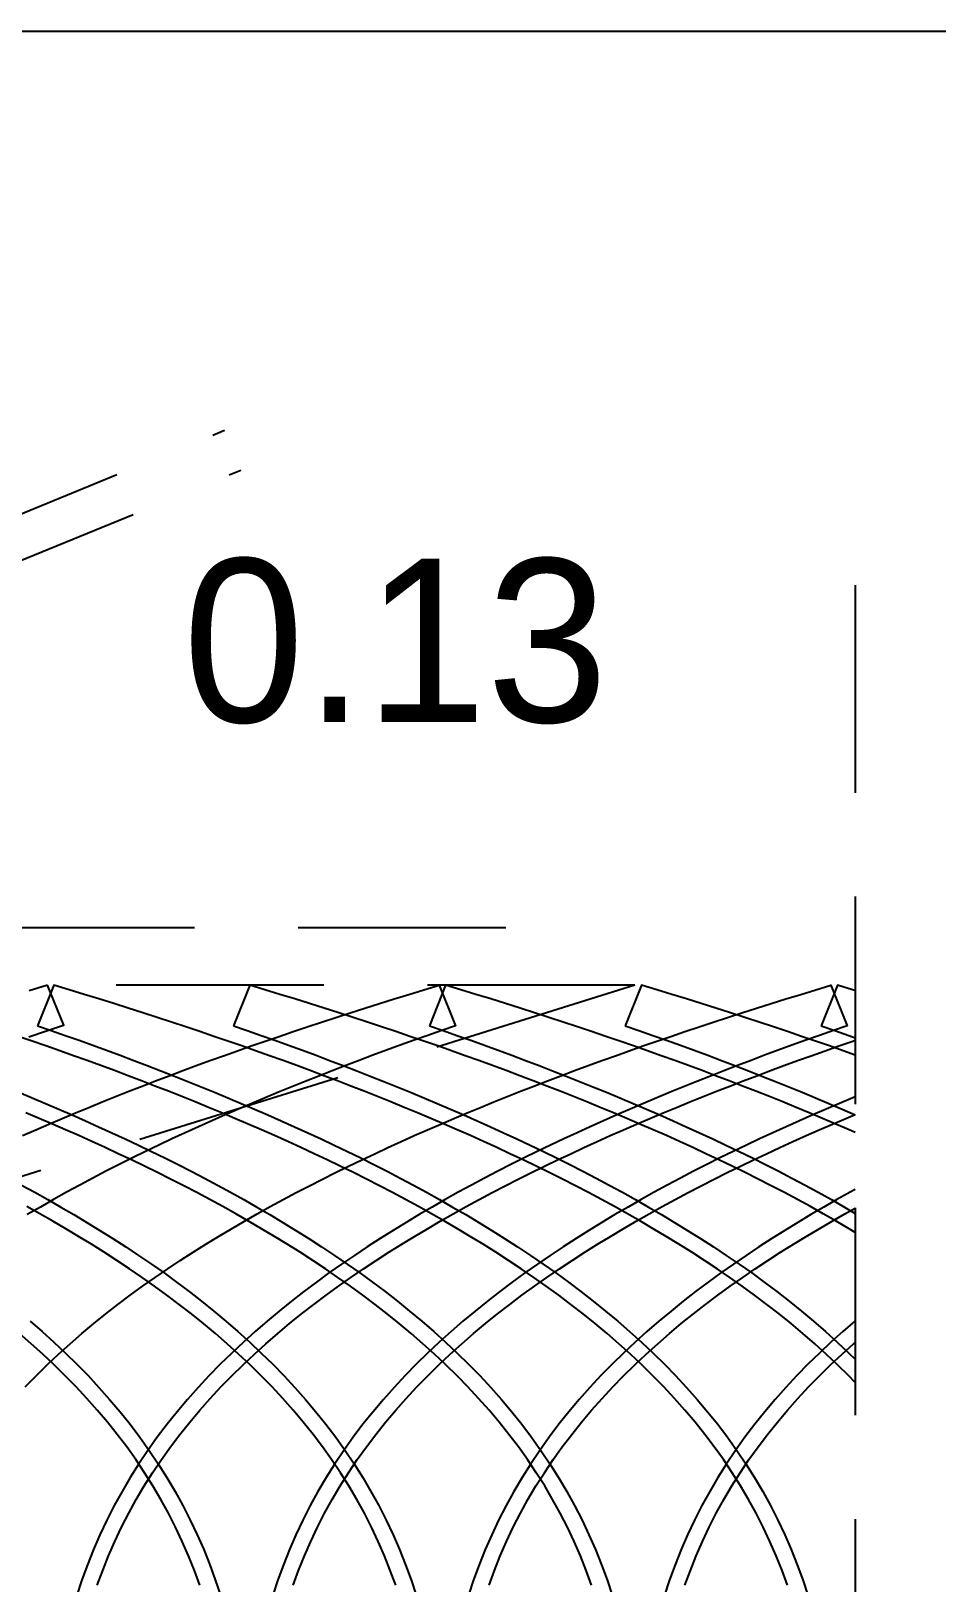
# Model space of a CAD drawing. Header units: metres. Extents: x -2 to 44.3, y -14 to 11.
# Drawn here: x 7.109 to 9.882, y 6.242 to 10.991 of the extents above; entities that cross this region are included whole.
import ezdxf

# ---------------------------------------------------------------- set-up
doc = ezdxf.new("R2010")
doc.units = ezdxf.units.M
doc.header["$LTSCALE"] = 0.05
doc.linetypes.add('DASHED', pattern=[19.05, 12.7, -6.35])
doc.layers.get('0').update_dxf_attribs({"linetype": 'DASHED'})
doc.layers.add('back-layer0', color=7, linetype='Continuous')
doc.layers.add('front-layer0', color=7, linetype='Continuous')
doc.dimstyles.get("Standard").update_dxf_attribs({"dimtxt": 2.5, "dimasz": 2.5, "dimexe": 1.25, "dimexo": 0.625, "dimtad": 1, "dimtxsty": 'Standard', "dimcen": 2.5, "dimazin": 3, "dimtfac": 1, "dimtmove": 0, "dimatfit": 3, "dimarcsym": 0})

# ---------------------------------------------------------------- blocks, each defined once
blk = doc.blocks.new('*D6')
at = {"color": 0, "lineweight": -2, "transparency": 16777216}
blk.add_line((6.2589, 9.0557), (3.5089, 9.0557), dxfattribs=at)
for start, end in [(159.9526, 180), (160.0294, 170.0147), (180, 197.312), (207.2973, 217.2826)]:
    blk.add_arc((8.9574, 8.071), 2.8726, start, end, dxfattribs=at)
at = {"color": 0, "transparency": 16777216}
for points in [[(6.2113, 8.5619), (6.0453, 8.5764), (6.0848, 8.071)], [(6.3276, 6.722), (6.4818, 6.7852), (6.2149, 7.2162)]]:
    blk.add_solid(points, dxfattribs=at)
at = {"layer": 'Defpoints', "color": 0, "transparency": 16777216}
for p in [(5.6988, 8.071), (8.9574, 8.071), (8.9574, 8.071), (6.1429, 7.4963), (4.6604, 6.7316)]:
    blk.add_point(p, dxfattribs=at)
at = {"color": 0, "transparency": 16777216, "insert": (4.6339, 9.9307), "char_height": 0.5, "attachment_point": 5}
blk.add_mtext('17°', dxfattribs=at)
blk = doc.blocks.new('*D9')
at = {"color": 0, "lineweight": -2, "transparency": 16777216}
for p, q in [((6.355, 9.7574), (6.1652, 10.2199)), ((4.1402, 8.3082), (7.7012, 9.7693)), ((4.1902, 8.1864), (7.7512, 9.6474)), ((6.5448, 9.2948), (6.5948, 9.1729)), ((6.7846, 8.7103), (6.9744, 8.2478)), ((6.9744, 8.2478), (8.8494, 8.2478))]:
    blk.add_line(p, q, dxfattribs=at)
at = {"color": 0, "transparency": 16777216}
for points in [[(6.4321, 9.789), (6.2779, 9.7257), (6.5448, 9.2948)], [(6.8617, 8.742), (6.7075, 8.6787), (6.5948, 9.1729)]]:
    blk.add_solid(points, dxfattribs=at)
at = {"layer": 'Defpoints', "color": 0, "transparency": 16777216}
for p in [(6.5948, 9.1729), (3.562, 8.071), (3.612, 7.9491)]:
    blk.add_point(p, dxfattribs=at)
at = {"color": 0, "transparency": 16777216, "insert": (8.2244, 9.1228), "char_height": 0.5, "attachment_point": 5}
blk.add_mtext('0.13', dxfattribs=at)

msp = doc.modelspace()

# ---------------------------------------------------------------- linework, layer by layer
for p, q in [((9.6317, 9.2951), (9.6317, -1.58)), ((8.9574, 8.071), (4.6604, 6.7316)), ((8.9574, 8.071), (5.6988, 8.071))]:
    msp.add_line(p, q)
at = {"layer": 'back-layer0', "color": 1}
for points in [[(7.083, 7.6108), (7.1234, 7.6286), (7.1638, 7.6462), (7.2044, 7.6635), (7.245, 7.6805), (7.2856, 7.6974), (7.3264, 7.714), (7.3672, 7.7304), (7.4082, 7.7466), (7.4492, 7.7627), (7.4904, 7.7785), (7.5317, 7.7942), (7.5732, 7.8097), (7.6148, 7.8251), (7.6565, 7.8403), (7.6985, 7.8554), (7.7406, 7.8704), (7.7829, 7.8853), (7.8254, 7.9), (7.8682, 7.9147), (7.9112, 7.9292), (7.9545, 7.9437), (7.998, 7.9581), (8.0418, 7.9724), (8.0859, 7.9866), (8.1303, 8.0008), (8.1751, 8.0149), (8.2202, 8.029), (8.2657, 8.043), (8.3116, 8.057), (8.358, 8.071), (8.4079, 7.9471), (8.3659, 7.9325), (8.3234, 7.9176), (8.2811, 7.9025), (8.239, 7.8874), (8.197, 7.872), (8.1552, 7.8566), (8.1136, 7.841), (8.0721, 7.8252), (8.0307, 7.8093), (7.9894, 7.7932), (7.9482, 7.7769), (7.9071, 7.7603), (7.8661, 7.7436), (7.8252, 7.7267), (7.7844, 7.7095), (7.7436, 7.6921), (7.7028, 7.6744), (7.6622, 7.6565), (7.6216, 7.6382), (7.581, 7.6197), (7.5404, 7.6009), (7.5, 7.5818), (7.4595, 7.5623), (7.4191, 7.5424), (7.3787, 7.5222), (7.3384, 7.5016), (7.2981, 7.4807), (7.2579, 7.4592), (7.2177, 7.4374), (7.1776, 7.4151), (7.1376, 7.3923), (7.0976, 7.3691)], [(7.0908, 6.8418), (7.1242, 6.8761), (7.1583, 6.9095), (7.1931, 6.9421), (7.2285, 6.974), (7.2644, 7.0051), (7.3008, 7.0355), (7.3377, 7.0651), (7.375, 7.094), (7.4126, 7.1222), (7.4505, 7.1498), (7.4887, 7.1768), (7.5272, 7.2031), (7.5659, 7.2288), (7.6048, 7.2539), (7.6439, 7.2785), (7.6832, 7.3025), (7.7225, 7.326), (7.762, 7.349), (7.8016, 7.3715), (7.8413, 7.3936), (7.8811, 7.4152), (7.9209, 7.4364), (7.9608, 7.4572), (8.0008, 7.4776), (8.0408, 7.4976), (8.0809, 7.5173), (8.121, 7.5366), (8.1612, 7.5556), (8.2014, 7.5743), (8.2417, 7.5927), (8.282, 7.6108), (8.3224, 7.6286), (8.3628, 7.6462), (8.4034, 7.6635), (8.444, 7.6805), (8.4846, 7.6974), (8.5254, 7.714), (8.5662, 7.7304), (8.6072, 7.7466), (8.6482, 7.7627), (8.6894, 7.7785), (8.7307, 7.7942), (8.7722, 7.8097), (8.8138, 7.8251), (8.8555, 7.8403), (8.8975, 7.8554), (8.9396, 7.8704), (8.9819, 7.8853), (9.0244, 7.9), (9.0672, 7.9147), (9.1102, 7.9292), (9.1535, 7.9437), (9.197, 7.9581), (9.2408, 7.9724), (9.2849, 7.9866), (9.3293, 8.0008), (9.3741, 8.0149), (9.4192, 8.029), (9.4647, 8.043), (9.5106, 8.057), (9.557, 8.071), (9.6069, 7.9471), (9.5649, 7.9325), (9.5224, 7.9176), (9.4801, 7.9025), (9.438, 7.8874), (9.396, 7.872), (9.3542, 7.8566), (9.3126, 7.841), (9.2711, 7.8252), (9.2297, 7.8093), (9.1884, 7.7932), (9.1472, 7.7769), (9.1061, 7.7603), (9.0651, 7.7436), (9.0242, 7.7267), (8.9834, 7.7095), (8.9426, 7.6921), (8.9018, 7.6744), (8.8612, 7.6565), (8.8206, 7.6382), (8.78, 7.6197), (8.7394, 7.6009), (8.699, 7.5818), (8.6585, 7.5623), (8.6181, 7.5424), (8.5777, 7.5222), (8.5374, 7.5016), (8.4971, 7.4807), (8.4569, 7.4592), (8.4167, 7.4374), (8.3766, 7.4151), (8.3366, 7.3923), (8.2966, 7.3691), (8.2568, 7.3453), (8.2171, 7.3209), (8.1775, 7.2961), (8.138, 7.2706), (8.0988, 7.2445), (8.0597, 7.2178), (8.0209, 7.1905), (7.9824, 7.1625), (7.9441, 7.1338), (7.9062, 7.1043), (7.8687, 7.0741), (7.8315, 7.0432), (7.7949, 7.0115), (7.7588, 6.9789), (7.7232, 6.9456), (7.6883, 6.9114), (7.6541, 6.8763), (7.6206, 6.8404), (7.5879, 6.8036), (7.5562, 6.766), (7.5253, 6.7274), (7.4955, 6.688), (7.4668, 6.6477), (7.4392, 6.6066), (7.4127, 6.5647), (7.3876, 6.5219), (7.3637, 6.4785), (7.3411, 6.4343), (7.32, 6.3894), (7.3001, 6.3439), (7.2817, 6.2978), (7.2647, 6.2513), (7.2491, 6.2043)], [(7.3119, 6.2348), (7.3284, 6.28), (7.3463, 6.3246), (7.3655, 6.3687), (7.386, 6.4122), (7.4079, 6.4551), (7.431, 6.4972), (7.4554, 6.5387), (7.4811, 6.5794), (7.5079, 6.6193), (7.5358, 6.6584), (7.5648, 6.6967), (7.5948, 6.7342), (7.6257, 6.7709), (7.6576, 6.8068), (7.6903, 6.8418), (7.7237, 6.8761), (7.7578, 6.9095), (7.7926, 6.9421), (7.828, 6.974), (7.8639, 7.0051), (7.9003, 7.0355), (7.9372, 7.0651), (7.9745, 7.094), (8.0121, 7.1222), (8.05, 7.1498), (8.0882, 7.1768), (8.1267, 7.2031), (8.1654, 7.2288), (8.2043, 7.2539), (8.2434, 7.2785), (8.2827, 7.3025), (8.322, 7.326), (8.3615, 7.349), (8.4011, 7.3715), (8.4408, 7.3936), (8.4806, 7.4152), (8.5204, 7.4364), (8.5603, 7.4572), (8.6003, 7.4776), (8.6403, 7.4976), (8.6804, 7.5173), (8.7205, 7.5366), (8.7607, 7.5556), (8.8009, 7.5743), (8.8412, 7.5927), (8.8815, 7.6108), (8.9219, 7.6286), (8.9623, 7.6462), (9.0029, 7.6635), (9.0435, 7.6805), (9.0841, 7.6974), (9.1249, 7.714), (9.1657, 7.7304), (9.2067, 7.7466), (9.2477, 7.7627), (9.2889, 7.7785), (9.3302, 7.7942), (9.3717, 7.8097), (9.4133, 7.8251), (9.455, 7.8403), (9.497, 7.8554), (9.5391, 7.8704), (9.5814, 7.8853), (9.6239, 7.9), (9.6317, 7.9027)], [(9.6317, 7.73), (9.6237, 7.7267), (9.5829, 7.7095), (9.5421, 7.6921), (9.5013, 7.6744), (9.4607, 7.6565), (9.4201, 7.6382), (9.3795, 7.6197), (9.3389, 7.6009), (9.2985, 7.5818), (9.258, 7.5623), (9.2176, 7.5424), (9.1772, 7.5222), (9.1369, 7.5016), (9.0966, 7.4807), (9.0564, 7.4592), (9.0162, 7.4374), (8.9761, 7.4151), (8.9361, 7.3923), (8.8961, 7.3691), (8.8563, 7.3453), (8.8166, 7.3209), (8.777, 7.2961), (8.7375, 7.2706), (8.6983, 7.2445), (8.6592, 7.2178), (8.6204, 7.1905), (8.5819, 7.1625), (8.5436, 7.1338), (8.5057, 7.1043), (8.4682, 7.0741), (8.431, 7.0432), (8.3944, 7.0115), (8.3583, 6.9789), (8.3227, 6.9456), (8.2878, 6.9114), (8.2536, 6.8763), (8.2201, 6.8404), (8.1874, 6.8036), (8.1557, 6.766), (8.1248, 6.7274), (8.095, 6.688), (8.0663, 6.6477), (8.0387, 6.6066), (8.0122, 6.5647), (7.9871, 6.5219), (7.9632, 6.4785), (7.9406, 6.4343), (7.9195, 6.3894), (7.8996, 6.3439), (7.8812, 6.2978), (7.8642, 6.2513), (7.8486, 6.2043)], [(7.9114, 6.2348), (7.9279, 6.28), (7.9458, 6.3246), (7.965, 6.3687), (7.9855, 6.4122), (8.0074, 6.4551), (8.0305, 6.4972), (8.0549, 6.5387), (8.0806, 6.5794), (8.1074, 6.6193), (8.1353, 6.6584), (8.1643, 6.6967), (8.1943, 6.7342), (8.2252, 6.7709), (8.2571, 6.8068), (8.2898, 6.8418), (8.3232, 6.8761), (8.3573, 6.9095), (8.3921, 6.9421), (8.4275, 6.974), (8.4634, 7.0051), (8.4998, 7.0355), (8.5367, 7.0651), (8.574, 7.094), (8.6116, 7.1222), (8.6495, 7.1498), (8.6877, 7.1768), (8.7262, 7.2031), (8.7649, 7.2288), (8.8038, 7.2539), (8.8429, 7.2785), (8.8822, 7.3025), (8.9215, 7.326), (8.961, 7.349), (9.0006, 7.3715), (9.0403, 7.3936), (9.0801, 7.4152), (9.1199, 7.4364), (9.1598, 7.4572), (9.1998, 7.4776), (9.2398, 7.4976), (9.2799, 7.5173), (9.32, 7.5366), (9.3602, 7.5556), (9.4004, 7.5743), (9.4407, 7.5927), (9.481, 7.6108), (9.5214, 7.6286), (9.5618, 7.6462), (9.6024, 7.6635), (9.6317, 7.6758)], [(9.6317, 7.4461), (9.6157, 7.4374), (9.5756, 7.4151), (9.5356, 7.3923), (9.4956, 7.3691), (9.4558, 7.3453), (9.4161, 7.3209), (9.3765, 7.2961), (9.337, 7.2706), (9.2978, 7.2445), (9.2587, 7.2178), (9.2199, 7.1905), (9.1814, 7.1625), (9.1431, 7.1338), (9.1052, 7.1043), (9.0677, 7.0741), (9.0305, 7.0432), (8.9939, 7.0115), (8.9578, 6.9789), (8.9222, 6.9456), (8.8873, 6.9114), (8.8531, 6.8763), (8.8196, 6.8404), (8.7869, 6.8036), (8.7552, 6.766), (8.7243, 6.7274), (8.6945, 6.688), (8.6658, 6.6477), (8.6382, 6.6066), (8.6117, 6.5647), (8.5866, 6.5219), (8.5627, 6.4785), (8.5401, 6.4343), (8.519, 6.3894), (8.4991, 6.3439), (8.4807, 6.2978), (8.4637, 6.2513), (8.4481, 6.2043)], [(8.5109, 6.2348), (8.5274, 6.28), (8.5453, 6.3246), (8.5645, 6.3687), (8.585, 6.4122), (8.6069, 6.4551), (8.63, 6.4972), (8.6544, 6.5387), (8.6801, 6.5794), (8.7069, 6.6193), (8.7348, 6.6584), (8.7638, 6.6967), (8.7938, 6.7342), (8.8247, 6.7709), (8.8566, 6.8068), (8.8893, 6.8418), (8.9227, 6.8761), (8.9568, 6.9095), (8.9916, 6.9421), (9.027, 6.974), (9.0629, 7.0051), (9.0993, 7.0355), (9.1362, 7.0651), (9.1735, 7.094), (9.2111, 7.1222), (9.249, 7.1498), (9.2872, 7.1768), (9.3257, 7.2031), (9.3644, 7.2288), (9.4033, 7.2539), (9.4424, 7.2785), (9.4817, 7.3025), (9.521, 7.326), (9.5605, 7.349), (9.6001, 7.3715), (9.6317, 7.3891)], [(9.6317, 7.0446), (9.63, 7.0432), (9.5934, 7.0115), (9.5573, 6.9789), (9.5217, 6.9456), (9.4868, 6.9114), (9.4526, 6.8763), (9.4191, 6.8404), (9.3864, 6.8036), (9.3547, 6.766), (9.3238, 6.7274), (9.294, 6.688), (9.2653, 6.6477), (9.2377, 6.6066), (9.2112, 6.5647), (9.1861, 6.5219), (9.1622, 6.4785), (9.1396, 6.4343), (9.1185, 6.3894), (9.0986, 6.3439), (9.0802, 6.2978), (9.0632, 6.2513), (9.0476, 6.2043)], [(9.1104, 6.2348), (9.1269, 6.28), (9.1448, 6.3246), (9.164, 6.3687), (9.1845, 6.4122), (9.2064, 6.4551), (9.2295, 6.4972), (9.2539, 6.5387), (9.2796, 6.5794), (9.3064, 6.6193), (9.3343, 6.6584), (9.3633, 6.6967), (9.3933, 6.7342), (9.4242, 6.7709), (9.4561, 6.8068), (9.4888, 6.8418), (9.5222, 6.8761), (9.5563, 6.9095), (9.5911, 6.9421), (9.6265, 6.974), (9.6317, 6.9785)]]:
    msp.add_lwpolyline(points, dxfattribs=at)
at = {"layer": 'Defpoints'}
msp.add_lwpolyline([(-2.0152, 10.9912), (44.3055, 10.9912), (44.3055, -14.045), (-2.0152, -14.045)], close=True, dxfattribs=at)
at = {"layer": 'front-layer0', "color": 1}
for points in [[(7.1019, 7.9127), (7.1535, 7.9304), (7.2053, 7.9479), (7.2089, 7.9491), (7.159, 8.071)], [(7.159, 8.071), (7.1033, 8.0542)], [(9.6317, 6.8557), (9.6118, 6.8761), (9.5777, 6.9095), (9.5429, 6.9421), (9.5075, 6.974), (9.4716, 7.0051), (9.4352, 7.0355), (9.3983, 7.0651), (9.361, 7.094), (9.3234, 7.1222), (9.2855, 7.1498), (9.2473, 7.1768), (9.2088, 7.2031), (9.1701, 7.2288), (9.1312, 7.2539), (9.0921, 7.2785), (9.0528, 7.3025), (9.0135, 7.326), (8.974, 7.349), (8.9344, 7.3715), (8.8947, 7.3936), (8.8549, 7.4152), (8.8151, 7.4364), (8.7752, 7.4572), (8.7352, 7.4776), (8.6952, 7.4976), (8.6551, 7.5173), (8.615, 7.5366), (8.5748, 7.5556), (8.5346, 7.5743), (8.4943, 7.5927), (8.454, 7.6108), (8.4136, 7.6286), (8.3732, 7.6462), (8.3326, 7.6635), (8.292, 7.6805), (8.2514, 7.6974), (8.2106, 7.714), (8.1698, 7.7304), (8.1288, 7.7466), (8.0878, 7.7627), (8.0466, 7.7785), (8.0053, 7.7942), (7.9638, 7.8097), (7.9222, 7.8251), (7.8805, 7.8403), (7.8385, 7.8554), (7.7964, 7.8704), (7.7541, 7.8853), (7.7116, 7.9), (7.6688, 7.9147), (7.6258, 7.9292), (7.5825, 7.9437), (7.539, 7.9581), (7.4952, 7.9724), (7.4511, 7.9866), (7.4067, 8.0008), (7.3619, 8.0149), (7.3168, 8.029), (7.2713, 8.043), (7.2254, 8.057), (7.1791, 8.071), (7.1291, 7.9471)], [(9.6317, 7.3148), (9.613, 7.326), (9.5735, 7.349), (9.5339, 7.3715), (9.4942, 7.3936), (9.4544, 7.4152), (9.4146, 7.4364), (9.3747, 7.4572), (9.3347, 7.4776), (9.2947, 7.4976), (9.2546, 7.5173), (9.2145, 7.5366), (9.1743, 7.5556), (9.1341, 7.5743), (9.0938, 7.5927), (9.0535, 7.6108), (9.0131, 7.6286), (8.9727, 7.6462), (8.9321, 7.6635), (8.8915, 7.6805), (8.8509, 7.6974), (8.8101, 7.714), (8.7693, 7.7304), (8.7283, 7.7466), (8.6873, 7.7627), (8.6461, 7.7785), (8.6048, 7.7942), (8.5633, 7.8097), (8.5217, 7.8251), (8.48, 7.8403), (8.438, 7.8554), (8.3959, 7.8704), (8.3536, 7.8853), (8.3111, 7.9), (8.2683, 7.9147), (8.2253, 7.9292), (8.182, 7.9437), (8.1385, 7.9581), (8.0947, 7.9724), (8.0506, 7.9866), (8.0062, 8.0008), (7.9614, 8.0149), (7.9163, 8.029), (7.8708, 8.043), (7.8249, 8.057), (7.7786, 8.071), (7.7286, 7.9471)], [(9.6317, 7.6202), (9.6126, 7.6286), (9.5722, 7.6462), (9.5316, 7.6635), (9.491, 7.6805), (9.4504, 7.6974), (9.4096, 7.714), (9.3688, 7.7304), (9.3278, 7.7466), (9.2868, 7.7627), (9.2456, 7.7785), (9.2043, 7.7942), (9.1628, 7.8097), (9.1212, 7.8251), (9.0795, 7.8403), (9.0375, 7.8554), (8.9954, 7.8704), (8.9531, 7.8853), (8.9106, 7.9), (8.8678, 7.9147), (8.8248, 7.9292), (8.7815, 7.9437), (8.738, 7.9581), (8.6942, 7.9724), (8.6501, 7.9866), (8.6057, 8.0008), (8.5609, 8.0149), (8.5158, 8.029), (8.4703, 8.043), (8.4244, 8.057), (8.378, 8.071), (8.3281, 7.9471)], [(9.6317, 7.8573), (9.5949, 7.8704), (9.5526, 7.8853), (9.5101, 7.9), (9.4673, 7.9147), (9.4243, 7.9292), (9.381, 7.9437), (9.3375, 7.9581), (9.2937, 7.9724), (9.2496, 7.9866), (9.2052, 8.0008), (9.1604, 8.0149), (9.1153, 8.029), (9.0698, 8.043), (9.0239, 8.057), (8.9776, 8.071), (8.9276, 7.9471)], [(9.6317, 8.0545), (9.6234, 8.057), (9.577, 8.071), (9.527, 7.9471)], [(7.1291, 7.9471), (7.1711, 7.9325), (7.2136, 7.9176), (7.2559, 7.9025), (7.298, 7.8874), (7.34, 7.872), (7.3818, 7.8566), (7.4234, 7.841), (7.4649, 7.8252), (7.5063, 7.8093), (7.5476, 7.7932), (7.5888, 7.7769), (7.6299, 7.7603), (7.6709, 7.7436), (7.7118, 7.7267), (7.7526, 7.7095), (7.7934, 7.6921), (7.8342, 7.6744), (7.8748, 7.6565), (7.9154, 7.6382), (7.956, 7.6197), (7.9966, 7.6009), (8.037, 7.5818), (8.0775, 7.5623), (8.1179, 7.5424), (8.1583, 7.5222), (8.1986, 7.5016), (8.2389, 7.4807), (8.2791, 7.4592), (8.3193, 7.4374), (8.3594, 7.4151), (8.3994, 7.3923), (8.4394, 7.3691), (8.4792, 7.3453), (8.5189, 7.3209), (8.5585, 7.2961), (8.598, 7.2706), (8.6372, 7.2445), (8.6763, 7.2178), (8.7151, 7.1905), (8.7536, 7.1625), (8.7919, 7.1338), (8.8298, 7.1043), (8.8673, 7.0741), (8.9045, 7.0432), (8.9411, 7.0115), (8.9772, 6.9789), (9.0128, 6.9456), (9.0477, 6.9114), (9.0819, 6.8763), (9.1154, 6.8404), (9.1481, 6.8036), (9.1798, 6.766), (9.2107, 6.7274), (9.2405, 6.688), (9.2692, 6.6477), (9.2968, 6.6066), (9.3233, 6.5647), (9.3484, 6.5219), (9.3723, 6.4785), (9.3949, 6.4343), (9.416, 6.3894), (9.4359, 6.3439), (9.4543, 6.2978), (9.4713, 6.2513), (9.4869, 6.2043)], [(7.7286, 7.9471), (7.7706, 7.9325), (7.8131, 7.9176), (7.8554, 7.9025), (7.8975, 7.8874), (7.9395, 7.872), (7.9813, 7.8566), (8.0229, 7.841), (8.0644, 7.8252), (8.1058, 7.8093), (8.1471, 7.7932), (8.1883, 7.7769), (8.2294, 7.7603), (8.2704, 7.7436), (8.3113, 7.7267), (8.3521, 7.7095), (8.3929, 7.6921), (8.4337, 7.6744), (8.4743, 7.6565), (8.5149, 7.6382), (8.5555, 7.6197), (8.5961, 7.6009), (8.6365, 7.5818), (8.677, 7.5623), (8.7174, 7.5424), (8.7578, 7.5222), (8.7981, 7.5016), (8.8384, 7.4807), (8.8786, 7.4592), (8.9188, 7.4374), (8.9589, 7.4151), (8.9989, 7.3923), (9.0389, 7.3691), (9.0787, 7.3453), (9.1184, 7.3209), (9.158, 7.2961), (9.1975, 7.2706), (9.2367, 7.2445), (9.2758, 7.2178), (9.3146, 7.1905), (9.3531, 7.1625), (9.3914, 7.1338), (9.4293, 7.1043), (9.4668, 7.0741), (9.504, 7.0432), (9.5406, 7.0115), (9.5767, 6.9789), (9.6123, 6.9456), (9.6317, 6.9266)], [(8.3281, 7.9471), (8.3701, 7.9325), (8.4126, 7.9176), (8.4549, 7.9025), (8.497, 7.8874), (8.539, 7.872), (8.5808, 7.8566), (8.6224, 7.841), (8.6639, 7.8252), (8.7053, 7.8093), (8.7466, 7.7932), (8.7878, 7.7769), (8.8289, 7.7603), (8.8699, 7.7436), (8.9108, 7.7267), (8.9516, 7.7095), (8.9924, 7.6921), (9.0332, 7.6744), (9.0738, 7.6565), (9.1144, 7.6382), (9.155, 7.6197), (9.1956, 7.6009), (9.236, 7.5818), (9.2765, 7.5623), (9.3169, 7.5424), (9.3573, 7.5222), (9.3976, 7.5016), (9.4379, 7.4807), (9.4781, 7.4592), (9.5183, 7.4374), (9.5584, 7.4151), (9.5984, 7.3923), (9.6317, 7.373)], [(8.9276, 7.9471), (8.9696, 7.9325), (9.0121, 7.9176), (9.0544, 7.9025), (9.0965, 7.8874), (9.1385, 7.872), (9.1803, 7.8566), (9.2219, 7.841), (9.2634, 7.8252), (9.3048, 7.8093), (9.3461, 7.7932), (9.3873, 7.7769), (9.4284, 7.7603), (9.4694, 7.7436), (9.5103, 7.7267), (9.5511, 7.7095), (9.5919, 7.6921), (9.6317, 7.6748)], [(9.527, 7.9471), (9.5691, 7.9325), (9.6116, 7.9176), (9.6317, 7.9104)], [(9.4241, 6.2348), (9.4076, 6.28), (9.3897, 6.3246), (9.3705, 6.3687), (9.35, 6.4122), (9.3281, 6.4551), (9.305, 6.4972), (9.2806, 6.5387), (9.2549, 6.5794), (9.2281, 6.6193), (9.2002, 6.6584), (9.1712, 6.6967), (9.1412, 6.7342), (9.1103, 6.7709), (9.0784, 6.8068), (9.0457, 6.8418), (9.0123, 6.8761), (8.9782, 6.9095), (8.9434, 6.9421), (8.908, 6.974), (8.8721, 7.0051), (8.8357, 7.0355), (8.7988, 7.0651), (8.7615, 7.094), (8.7239, 7.1222), (8.686, 7.1498), (8.6478, 7.1768), (8.6093, 7.2031), (8.5706, 7.2288), (8.5317, 7.2539), (8.4926, 7.2785), (8.4533, 7.3025), (8.414, 7.326), (8.3745, 7.349), (8.3349, 7.3715), (8.2952, 7.3936), (8.2554, 7.4152), (8.2156, 7.4364), (8.1757, 7.4572), (8.1357, 7.4776), (8.0957, 7.4976), (8.0556, 7.5173), (8.0155, 7.5366), (7.9753, 7.5556), (7.9351, 7.5743), (7.8948, 7.5927), (7.8545, 7.6108), (7.8141, 7.6286), (7.7737, 7.6462), (7.7331, 7.6635), (7.6925, 7.6805), (7.6519, 7.6974), (7.6111, 7.714), (7.5703, 7.7304), (7.5293, 7.7466), (7.4883, 7.7627), (7.4471, 7.7785), (7.4058, 7.7942), (7.3643, 7.8097), (7.3227, 7.8251), (7.281, 7.8403), (7.239, 7.8554), (7.1969, 7.8704), (7.1546, 7.8853), (7.1121, 7.9), (7.0693, 7.9147)], [(7.0714, 7.7436), (7.1123, 7.7267), (7.1531, 7.7095), (7.1939, 7.6921), (7.2347, 7.6744), (7.2753, 7.6565), (7.3159, 7.6382), (7.3565, 7.6197), (7.3971, 7.6009), (7.4375, 7.5818), (7.478, 7.5623), (7.5184, 7.5424), (7.5588, 7.5222), (7.5991, 7.5016), (7.6394, 7.4807), (7.6796, 7.4592), (7.7198, 7.4374), (7.7599, 7.4151), (7.7999, 7.3923), (7.8399, 7.3691), (7.8797, 7.3453), (7.9194, 7.3209), (7.959, 7.2961), (7.9985, 7.2706), (8.0377, 7.2445), (8.0768, 7.2178), (8.1156, 7.1905), (8.1541, 7.1625), (8.1924, 7.1338), (8.2303, 7.1043), (8.2678, 7.0741), (8.305, 7.0432), (8.3416, 7.0115), (8.3777, 6.9789), (8.4133, 6.9456), (8.4482, 6.9114), (8.4824, 6.8763), (8.5159, 6.8404), (8.5486, 6.8036), (8.5803, 6.766), (8.6112, 6.7274), (8.641, 6.688), (8.6697, 6.6477), (8.6973, 6.6066), (8.7238, 6.5647), (8.7489, 6.5219), (8.7728, 6.4785), (8.7954, 6.4343), (8.8165, 6.3894), (8.8364, 6.3439), (8.8548, 6.2978), (8.8718, 6.2513), (8.8874, 6.2043)], [(8.8246, 6.2348), (8.8081, 6.28), (8.7902, 6.3246), (8.771, 6.3687), (8.7505, 6.4122), (8.7286, 6.4551), (8.7055, 6.4972), (8.6811, 6.5387), (8.6554, 6.5794), (8.6286, 6.6193), (8.6007, 6.6584), (8.5717, 6.6967), (8.5417, 6.7342), (8.5108, 6.7709), (8.4789, 6.8068), (8.4462, 6.8418), (8.4128, 6.8761), (8.3787, 6.9095), (8.3439, 6.9421), (8.3085, 6.974), (8.2726, 7.0051), (8.2362, 7.0355), (8.1993, 7.0651), (8.162, 7.094), (8.1244, 7.1222), (8.0865, 7.1498), (8.0483, 7.1768), (8.0098, 7.2031), (7.9711, 7.2288), (7.9322, 7.2539), (7.8931, 7.2785), (7.8538, 7.3025), (7.8145, 7.326), (7.775, 7.349), (7.7354, 7.3715), (7.6957, 7.3936), (7.6559, 7.4152), (7.6161, 7.4364), (7.5762, 7.4572), (7.5362, 7.4776), (7.4962, 7.4976), (7.4561, 7.5173), (7.416, 7.5366), (7.3758, 7.5556), (7.3356, 7.5743), (7.2953, 7.5927), (7.255, 7.6108), (7.2146, 7.6286), (7.1742, 7.6462), (7.1336, 7.6635), (7.093, 7.6805)], [(7.0801, 7.4592), (7.1203, 7.4374), (7.1604, 7.4151), (7.2004, 7.3923), (7.2404, 7.3691), (7.2802, 7.3453), (7.3199, 7.3209), (7.3595, 7.2961), (7.399, 7.2706), (7.4382, 7.2445), (7.4773, 7.2178), (7.5161, 7.1905), (7.5546, 7.1625), (7.5929, 7.1338), (7.6308, 7.1043), (7.6683, 7.0741), (7.7055, 7.0432), (7.7421, 7.0115), (7.7782, 6.9789), (7.8138, 6.9456), (7.8487, 6.9114), (7.8829, 6.8763), (7.9164, 6.8404), (7.9491, 6.8036), (7.9808, 6.766), (8.0117, 6.7274), (8.0415, 6.688), (8.0702, 6.6477), (8.0978, 6.6066), (8.1243, 6.5647), (8.1494, 6.5219), (8.1733, 6.4785), (8.1959, 6.4343), (8.217, 6.3894), (8.2369, 6.3439), (8.2553, 6.2978), (8.2723, 6.2513), (8.2879, 6.2043)], [(8.2251, 6.2348), (8.2086, 6.28), (8.1907, 6.3246), (8.1715, 6.3687), (8.151, 6.4122), (8.1291, 6.4551), (8.106, 6.4972), (8.0816, 6.5387), (8.0559, 6.5794), (8.0291, 6.6193), (8.0012, 6.6584), (7.9722, 6.6967), (7.9422, 6.7342), (7.9113, 6.7709), (7.8794, 6.8068), (7.8467, 6.8418), (7.8133, 6.8761), (7.7792, 6.9095), (7.7444, 6.9421), (7.709, 6.974), (7.6731, 7.0051), (7.6367, 7.0355), (7.5998, 7.0651), (7.5625, 7.094), (7.5249, 7.1222), (7.487, 7.1498), (7.4488, 7.1768), (7.4103, 7.2031), (7.3716, 7.2288), (7.3327, 7.2539), (7.2936, 7.2785), (7.2543, 7.3025), (7.215, 7.326), (7.1755, 7.349), (7.1359, 7.3715), (7.0962, 7.3936)], [(7.106, 7.0432), (7.1426, 7.0115), (7.1787, 6.9789), (7.2143, 6.9456), (7.2492, 6.9114), (7.2834, 6.8763), (7.3169, 6.8404), (7.3496, 6.8036), (7.3813, 6.766), (7.4122, 6.7274), (7.442, 6.688), (7.4707, 6.6477), (7.4983, 6.6066), (7.5248, 6.5647), (7.5499, 6.5219), (7.5738, 6.4785), (7.5964, 6.4343), (7.6175, 6.3894), (7.6374, 6.3439), (7.6558, 6.2978), (7.6728, 6.2513), (7.6884, 6.2043)], [(7.6256, 6.2348), (7.6091, 6.28), (7.5912, 6.3246), (7.572, 6.3687), (7.5515, 6.4122), (7.5296, 6.4551), (7.5065, 6.4972), (7.4821, 6.5387), (7.4564, 6.5794), (7.4296, 6.6193), (7.4017, 6.6584), (7.3727, 6.6967), (7.3427, 6.7342), (7.3118, 6.7709), (7.2799, 6.8068), (7.2472, 6.8418), (7.2138, 6.8761), (7.1797, 6.9095), (7.1449, 6.9421), (7.1095, 6.974), (7.0736, 7.0051)]]:
    msp.add_lwpolyline(points, dxfattribs=at)

# ---------------------------------------------------------------- dimensions: what is measured, and where the dimension line sits
dim = msp.add_angular_dim_2l(base=(6.1429, 7.4963), line1=((8.9574, 8.071), (4.6604, 6.7316)), line2=((8.9574, 8.071), (5.6988, 8.071)), dimstyle='Standard', override={"dimtxt": 0.5, "dimasz": 0.5, "dimtoh": 1, "dimdsep": 46, "dimtxsty": 'Standard', "dimadec": 0, "dimazin": 0, "dimatfit": 2, "dimfxl": 1})
dim.commit()
dim.dimension.update_dxf_attribs({"geometry": '*D6', "text_midpoint": (4.6339, 9.9307)})
dim = msp.add_aligned_dim(p1=(3.562, 8.071), p2=(3.612, 7.9491), distance=3.2241, dimstyle='Standard', override={"dimtxt": 0.5, "dimasz": 0.5, "dimtoh": 1, "dimdsep": 46, "dimtxsty": 'Standard', "dimadec": 0, "dimazin": 0, "dimatfit": 2, "dimfxl": 1})
dim.commit()
dim.dimension.update_dxf_attribs({"geometry": '*D9', "text_midpoint": (8.2244, 9.1228)})

doc.saveas('drawing.dxf')
